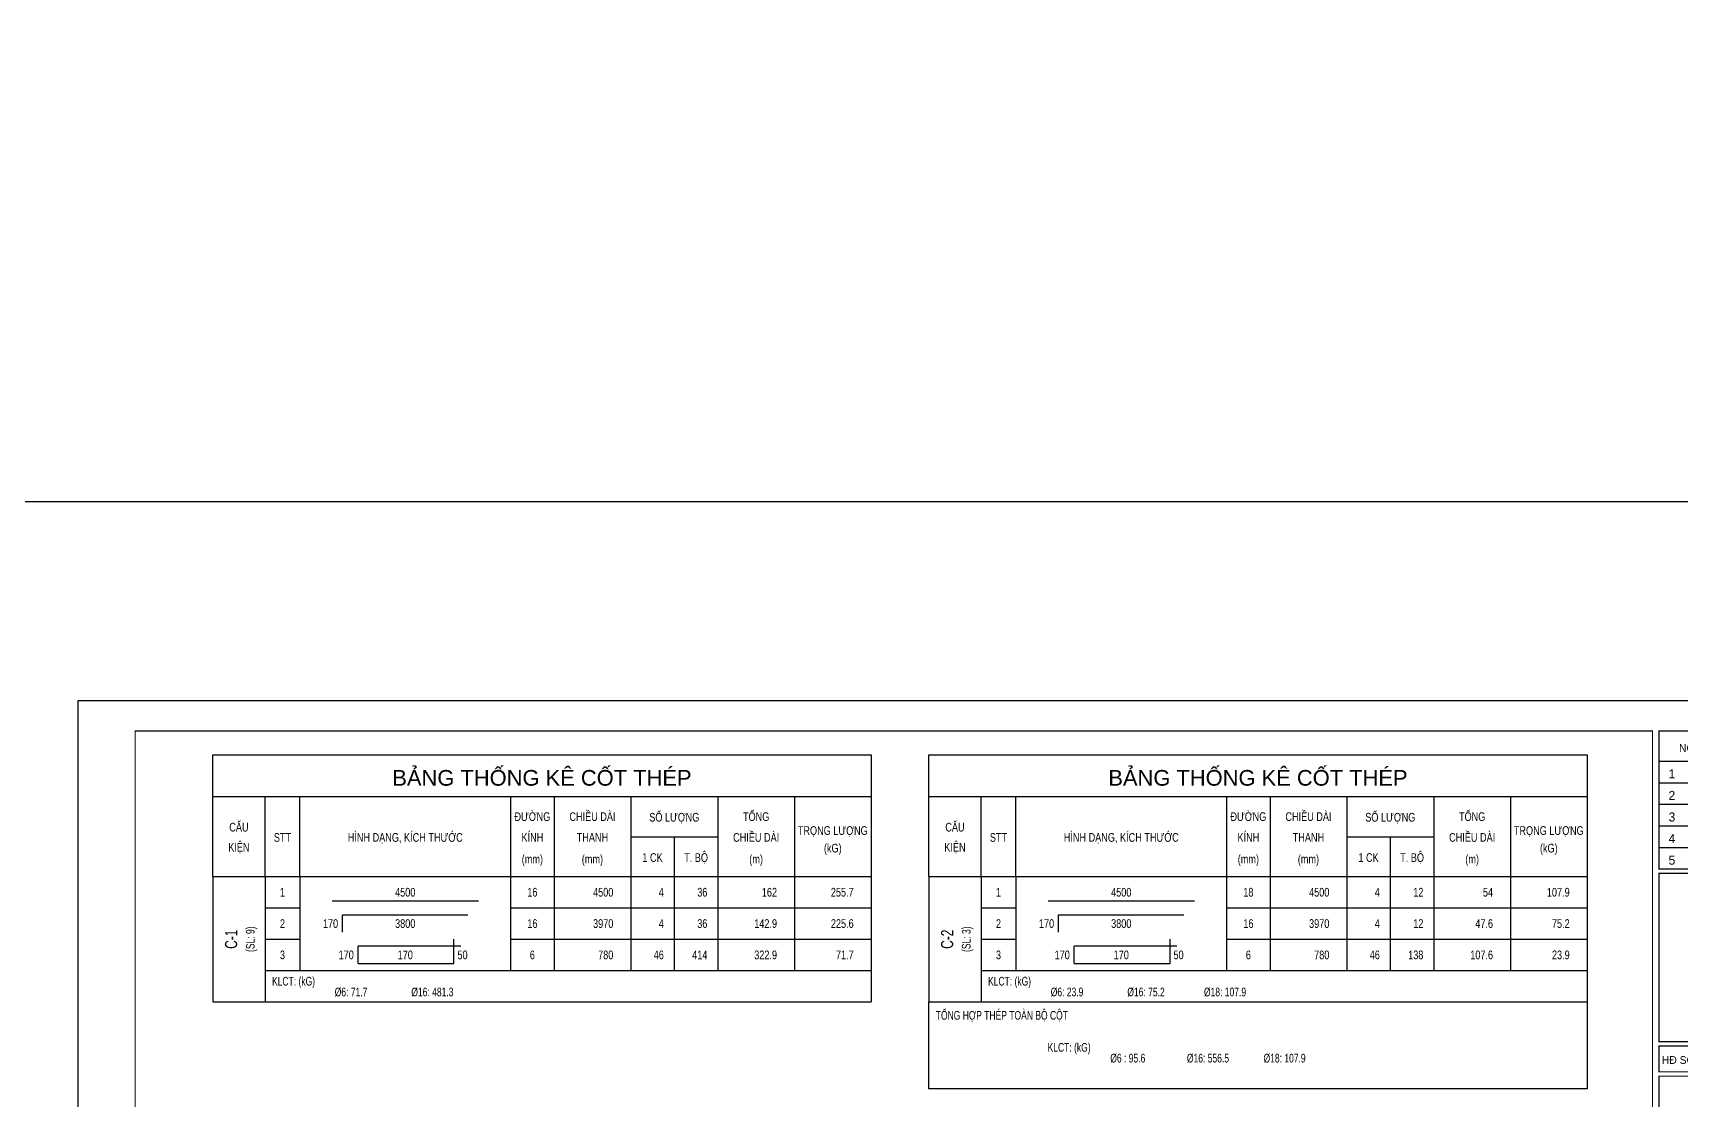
# Model space of a CAD drawing. Extents: x -1855204 to -1466800, y -1308584 to -996495.
# Drawn here: x -1815713 to -1777881, y -1116511 to -1092016 of the extents above; entities that cross this region are included whole.
import ezdxf
from ezdxf.enums import TextEntityAlignment as Align

# ---------------------------------------------------------------- set-up
doc = ezdxf.new("R2010")
doc.units = 0
doc.header["$LTSCALE"] = 150
doc.layers.get('Defpoints').update_dxf_attribs({"lineweight": 18})
for name, color, linetype, lineweight in [('05.Text', 253, 'Continuous', 18), ('11.Khung bo', 32, 'Continuous', 50), ('12.Khung', 36, 'Continuous', 25), ('KCVN-THAY', 7, 'Continuous', 25), ('LS-THAY', 7, 'Continuous', 20)]:
    doc.layers.add(name, color=color, linetype=linetype, lineweight=lineweight)
for name, color, linetype in [('STEEL', 4, 'Continuous'), ('TEXT_SLCK', 3, 'Continuous'), ('TEXT_TCK', 3, 'Continuous'), ('TEXT_THCT', 2, 'Continuous'), ('TEXT_TK', 2, 'Continuous'), ('THONGKE', 5, 'Continuous')]:
    doc.layers.add(name, color=color, linetype=linetype)
doc.styles.add('AVANT', font='')
doc.styles.add('BIGTEXT', font='arial.ttf', dxfattribs={"width": 0.7})
doc.styles.add('SMTEXT', font='arial.ttf', dxfattribs={"width": 0.7})
doc.styles.add('VnAvantH', font='')
doc.styles.get('AVANT').set_extended_font_data('.VnAvant')
doc.styles.get('VnAvantH').set_extended_font_data('.VnAvantH')

# ---------------------------------------------------------------- blocks, each defined once
blk = doc.blocks.new('*U4')
at = {"layer": 'KCVN-THAY', "color": 140}
blk.add_lwpolyline([(214871.76, 86966.68), (215381.8, 86966.68), (215381.8, 86579.68), (214871.76, 86579.68)], close=True, dxfattribs=at)
blk = doc.blocks.new('100')
at = {"layer": '11.Khung bo', "const_width": 26.7}
for points in [[(1860913, -945240), (1860913, -916940), (1896063, -916940), (1896063, -945240)], [(1896213, -920140), (1896213, -916940), (1901213, -916940), (1901213, -920140)], [(1896213, -924140), (1901213, -924140), (1901213, -920240), (1896213, -920240)], [(1896213, -924840), (1901213, -924840), (1901213, -924240), (1896213, -924240)], [(1896213, -930771), (1901213, -930771), (1901213, -924940), (1896213, -924940)]]:
    blk.add_lwpolyline(points, close=True, dxfattribs=at)
at = {"layer": '12.Khung'}
for p, q in [((1896213, -917640), (1901213, -917640)), ((1896213, -918140), (1901213, -918140)), ((1896213, -918640), (1901213, -918640)), ((1896213, -919140), (1901213, -919140)), ((1896213, -919640), (1901213, -919640))]:
    blk.add_line(p, q, dxfattribs=at)
at = {"layer": '12.Khung', "color": 1}
blk.add_lwpolyline([(1901579, -945940), (1901579, -916240), (1859580, -916240), (1859580, -945940)], close=True, dxfattribs=at)
at = {"layer": '05.Text', "style": 'VnAvantH'}
for s, p in [('Néi dung ®iÒu chØnh lÇn thø ...', (1898713, -917329)), ('H§ sè .../2019/H§-TVTK ngµy ', (1898057, -924540))]:
    blk.add_text(s, height=180, dxfattribs=at).set_placement(p, align=Align.MIDDLE)
at = {"layer": '05.Text', "style": 'AVANT'}
for s, p in [('1', (1896513, -918040)), ('2', (1896513, -918540)), ('3', (1896513, -919040)), ('4', (1896513, -919540)), ('5', (1896513, -920040))]:
    blk.add_text(s, height=210, dxfattribs=at).set_placement(p, align=Align.CENTER)
blk = doc.blocks.new('TK_2')
at = {"layer": 'STEEL'}
blk.add_line((19.25, 2), (61.25, 2), dxfattribs=at)
at = {"layer": 'TEXT_TK', "style": 'SMTEXT', "width": 0.75}
for tag, p in [('SH', (5, 4.5)), ('L2', (40.25, 4.5)), ('DK', (76.75, 4.5))]:
    blk.add_attdef(tag, text='', height=2.5, dxfattribs=at).set_placement(p, align=Align.MIDDLE)
for tag, p in [('DAI', (100, 4.5)), ('SL1', (114.5, 4.5)), ('SLA', (127, 4.5)), ('DT', (147, 4.5)), ('TL', (169, 4.5))]:
    blk.add_attdef(tag, text='', height=2.5, dxfattribs=at).set_placement(p, align=Align.MIDDLE_RIGHT)
blk = doc.blocks.new('TK_6')
at = {"layer": 'STEEL'}
for p, q in [((22.25, 2), (22.25, 7)), ((22.25, 7), (58.25, 7))]:
    blk.add_line(p, q, dxfattribs=at)
at = {"layer": 'TEXT_TK', "style": 'SMTEXT', "width": 0.75}
for tag, p in [('SH', (5, 4.5)), ('L2', (40.25, 4.5)), ('DK', (76.75, 4.5))]:
    blk.add_attdef(tag, text='', height=2.5, dxfattribs=at).set_placement(p, align=Align.MIDDLE)
for tag, p in [('L1', (20.98, 4.5)), ('DAI', (100, 4.5)), ('SL1', (114.5, 4.5)), ('SLA', (127, 4.5)), ('DT', (147, 4.5)), ('TL', (169, 4.5))]:
    blk.add_attdef(tag, text='', height=2.5, dxfattribs=at).set_placement(p, align=Align.MIDDLE_RIGHT)
blk = doc.blocks.new('TK_14')
at = {"layer": 'STEEL'}
for p, q in [((56.25, 7), (26.75, 7)), ((26.75, 2), (26.75, 7)), ((54.25, 2), (54.25, 9)), ((26.75, 2), (54.25, 2))]:
    blk.add_line(p, q, dxfattribs=at)
at = {"layer": 'TEXT_TK', "style": 'SMTEXT', "width": 0.75}
for tag, p in [('SH', (5, 4.5)), ('L2', (40.25, 4.5)), ('DK', (76.75, 4.5))]:
    blk.add_attdef(tag, text='', height=2.5, dxfattribs=at).set_placement(p, align=Align.MIDDLE)
for tag, p in [('L1', (25.47, 4.5)), ('DAI', (100, 4.5)), ('SL1', (114.5, 4.5)), ('SLA', (127, 4.5)), ('DT', (147, 4.5)), ('TL', (169, 4.5))]:
    blk.add_attdef(tag, text='', height=2.5, dxfattribs=at).set_placement(p, align=Align.MIDDLE_RIGHT)
blk.add_attdef('M', text='', height=2.5, dxfattribs=at).set_placement((55.25, 4.5), align=Align.MIDDLE_LEFT)
blk = doc.blocks.new('THONGKE_TITLE')
at = {"layer": 'TEXT_TK'}
for p, q in [((0, -35), (0, 0)), ((0, 0), (189, 0)), ((189, 0), (189, -35)), ((0, -12), (189, -12)), ((15, -35), (15, -12)), ((25, -35), (25, -12)), ((85.5, -12), (85.5, -35)), ((98, -12), (98, -35)), ((120, -12), (120, -35)), ((145, -12), (145, -35)), ((167, -12), (167, -35)), ((120, -23.56), (145, -23.56)), ((132.5, -23.56), (132.5, -35)), ((0, -35), (189, -35))]:
    blk.add_line(p, q, dxfattribs=at)
at = {"layer": 'TEXT_TK', "color": 4, "style": 'BIGTEXT'}
blk.add_text('BẢNG THỐNG KÊ CỐT THÉP', height=4.5, dxfattribs=at).set_placement((94.5, -6), align=Align.MIDDLE)
at = {"layer": 'TEXT_TK', "style": 'SMTEXT', "width": 0.75}
for s, p in [('CẤU', (7.5, -22.06)), ('ĐƯỜNG', (91.75, -19.04)), ('CHIỀU DÀI', (109, -19.04)), ('SỐ LƯỢNG', (132.5, -19.22)), ('TỔNG', (156, -19.04)), ('STT', (20, -25.01)), ('HÌNH DẠNG, KÍCH THƯỚC', (55.25, -25.01)), ('KÍNH', (91.75, -25.01)), ('THANH', (109, -25.01)), ('CHIỀU DÀI', (156, -25.01)), ('TRỌNG LƯỢNG', (178, -23.03)), ('KIỆN', (7.5, -27.84)), ('1 CK', (126.25, -30.79)), ('T. BỘ', (138.75, -30.79)), ('(kG)', (178, -28.08)), ('(mm)', (91.75, -31.24)), ('(mm)', (109, -31.24)), ('(m)', (156, -31.24))]:
    blk.add_text(s, height=2.5, dxfattribs=at).set_placement(p, align=Align.CENTER)

msp = doc.modelspace()

# ---------------------------------------------------------------- linework, layer by layer
at = {"layer": 'LS-THAY', "color": 140}
for points in [[(-1855203.6, -1051773.5), (-1466800.5, -1051773), (-1466800.3, -1102777.6), (-1855203.4, -1102778.1)], [(-1855203.6, -1102778.1), (-1466800.5, -1102777.6), (-1466800.3, -1153782.1), (-1855203.4, -1153782.6)]]:
    msp.add_lwpolyline(points, close=True, dxfattribs=at)
at = {"layer": 'TEXT_TK'}
for p, q in [((-1811582, -1111399), (-1811582, -1114279)), ((-1810382, -1111399), (-1810382, -1114279)), ((-1809582, -1111399), (-1809582, -1113559)), ((-1804742, -1111399), (-1804742, -1113559)), ((-1803742, -1111399), (-1803742, -1113559)), ((-1801982, -1111399), (-1801982, -1113559)), ((-1800982, -1111399), (-1800982, -1113559)), ((-1799982, -1111399), (-1799982, -1113559)), ((-1798222, -1111399), (-1798222, -1113559)), ((-1796462, -1111399), (-1796462, -1114279)), ((-1795136, -1111399), (-1795136, -1114279)), ((-1793936, -1111399), (-1793936, -1114279)), ((-1793136, -1111399), (-1793136, -1113559)), ((-1788296, -1111399), (-1788296, -1113559)), ((-1787296, -1111399), (-1787296, -1113559)), ((-1785536, -1111399), (-1785536, -1113559)), ((-1784536, -1111399), (-1784536, -1113559)), ((-1783536, -1111399), (-1783536, -1113559)), ((-1781776, -1111399), (-1781776, -1113559)), ((-1780016, -1111399), (-1780016, -1114279)), ((-1811582, -1114279), (-1796462, -1114279)), ((-1795136, -1114279), (-1780016, -1114279))]:
    msp.add_line(p, q, dxfattribs=at)
at = {"layer": 'TEXT_TK', "ltscale": 3}
msp.add_line((-1795136, -1114279), (-1780016, -1114279), dxfattribs=at)
msp.add_lwpolyline([(-1795136, -1114279), (-1780016, -1114279), (-1780016, -1116278.6), (-1795136, -1116278.6)], close=True, dxfattribs=at)
at = {"layer": 'THONGKE'}
for p, q in [((-1810382, -1112119), (-1809582, -1112119)), ((-1804742, -1112119), (-1796462, -1112119)), ((-1793936, -1112119), (-1793136, -1112119)), ((-1788296, -1112119), (-1780016, -1112119)), ((-1810382, -1112839), (-1809582, -1112839)), ((-1804742, -1112839), (-1796462, -1112839)), ((-1793936, -1112839), (-1793136, -1112839)), ((-1788296, -1112839), (-1780016, -1112839)), ((-1810382, -1113559), (-1796462, -1113559)), ((-1793936, -1113559), (-1780016, -1113559))]:
    msp.add_line(p, q, dxfattribs=at)

# ---------------------------------------------------------------- block references
at = {"layer": '05.Text', "xscale": 0.991454545641318, "yscale": 0.991454545641318, "zscale": 0.9914545456793755}
msp.add_blockref('100', (-3658373.9, -198948.8), dxfattribs=at)
at = {"layer": 'Defpoints', "xscale": 100, "yscale": 100, "zscale": 100}
msp.add_blockref('*U4', (-23306152.6, -9799446.6), dxfattribs=at)
at = {"layer": 'TEXT_TK', "xscale": 80, "yscale": 80, "zscale": 80}
for p in [(-1811582, -1108599), (-1795136, -1108599)]:
    msp.add_blockref('THONGKE_TITLE', p, dxfattribs=at)
for name, p, values in [('TK_2', (-1810382, -1112119), {'L2': '4500', 'TL': '255.7', 'DT': '162', 'SLA': '36', 'SL1': '4', 'DAI': '4500', 'DK': '16', 'SH': '1'}), ('TK_2', (-1793936, -1112119), {'L2': '4500', 'TL': '107.9', 'DT': '54', 'SLA': '12', 'SL1': '4', 'DAI': '4500', 'DK': '18', 'SH': '1'}), ('TK_6', (-1810382, -1112839), {'L1': '170', 'L2': '3800', 'SH': '2', 'DAI': '3970', 'DK': '16', 'SL1': '4', 'SLA': '36', 'TL': '225.6', 'DT': '142.9'}), ('TK_6', (-1793936, -1112839), {'L1': '170', 'L2': '3800', 'SH': '2', 'DAI': '3970', 'DK': '16', 'SL1': '4', 'SLA': '12', 'TL': '75.2', 'DT': '47.6'}), ('TK_14', (-1810382, -1113559), {'SH': '3', 'L1': '170', 'L2': '170', 'M': '50', 'DK': '6', 'DAI': '780', 'SL1': '46', 'SLA': '414', 'DT': '322.9', 'TL': '71.7'}), ('TK_14', (-1793936, -1113559), {'SH': '3', 'L1': '170', 'L2': '170', 'M': '50', 'DK': '6', 'DAI': '780', 'SL1': '46', 'SLA': '138', 'DT': '107.6', 'TL': '23.9'})]:
    msp.add_blockref(name, p, dxfattribs=at).add_auto_attribs(values)

# ---------------------------------------------------------------- texts
at = {"layer": 'TEXT_SLCK', "style": 'SMTEXT', "width": 0.7}
for s, p in [('(SL: 9)', (-1810622, -1112839)), ('(SL: 3)', (-1794176, -1112839))]:
    msp.add_text(s, height=200, rotation=90, dxfattribs=at).set_placement(p, align=Align.CENTER)
at = {"layer": 'TEXT_TCK', "style": 'SMTEXT', "width": 0.7}
for s, p in [('C-1', (-1811022, -1112839)), ('C-2', (-1794576, -1112839))]:
    msp.add_text(s, height=280, rotation=90, dxfattribs=at).set_placement(p, align=Align.CENTER)
at = {"layer": 'TEXT_THCT', "style": 'SMTEXT', "width": 0.7}
for s, p in [('KLCT: (kG)', (-1810222, -1113903)), ('KLCT: (kG)', (-1793776, -1113903)), ('%%c6: 71.7', (-1808782, -1114151)), ('%%c16: 481.3', (-1807022, -1114151)), ('%%c6: 23.9', (-1792336, -1114151)), ('%%c16: 75.2', (-1790576, -1114151)), ('%%c18: 107.9', (-1788816, -1114151)), ('KLCT: (kG)', (-1792408, -1115423)), ('%%c6 : 95.6', (-1790968, -1115671)), ('%%c16: 556.5', (-1789208, -1115671)), ('%%c18: 107.9', (-1787448, -1115671))]:
    msp.add_text(s, height=200, dxfattribs=at).set_placement(p)
at = {"layer": 'TEXT_THCT', "ltscale": 3, "style": 'SMTEXT', "width": 0.7}
msp.add_text('TỔNG HỢP THÉP TOÀN BỘ CỘT', height=200, dxfattribs=at).set_placement((-1794976, -1114687.3))

doc.saveas('drawing.dxf')
